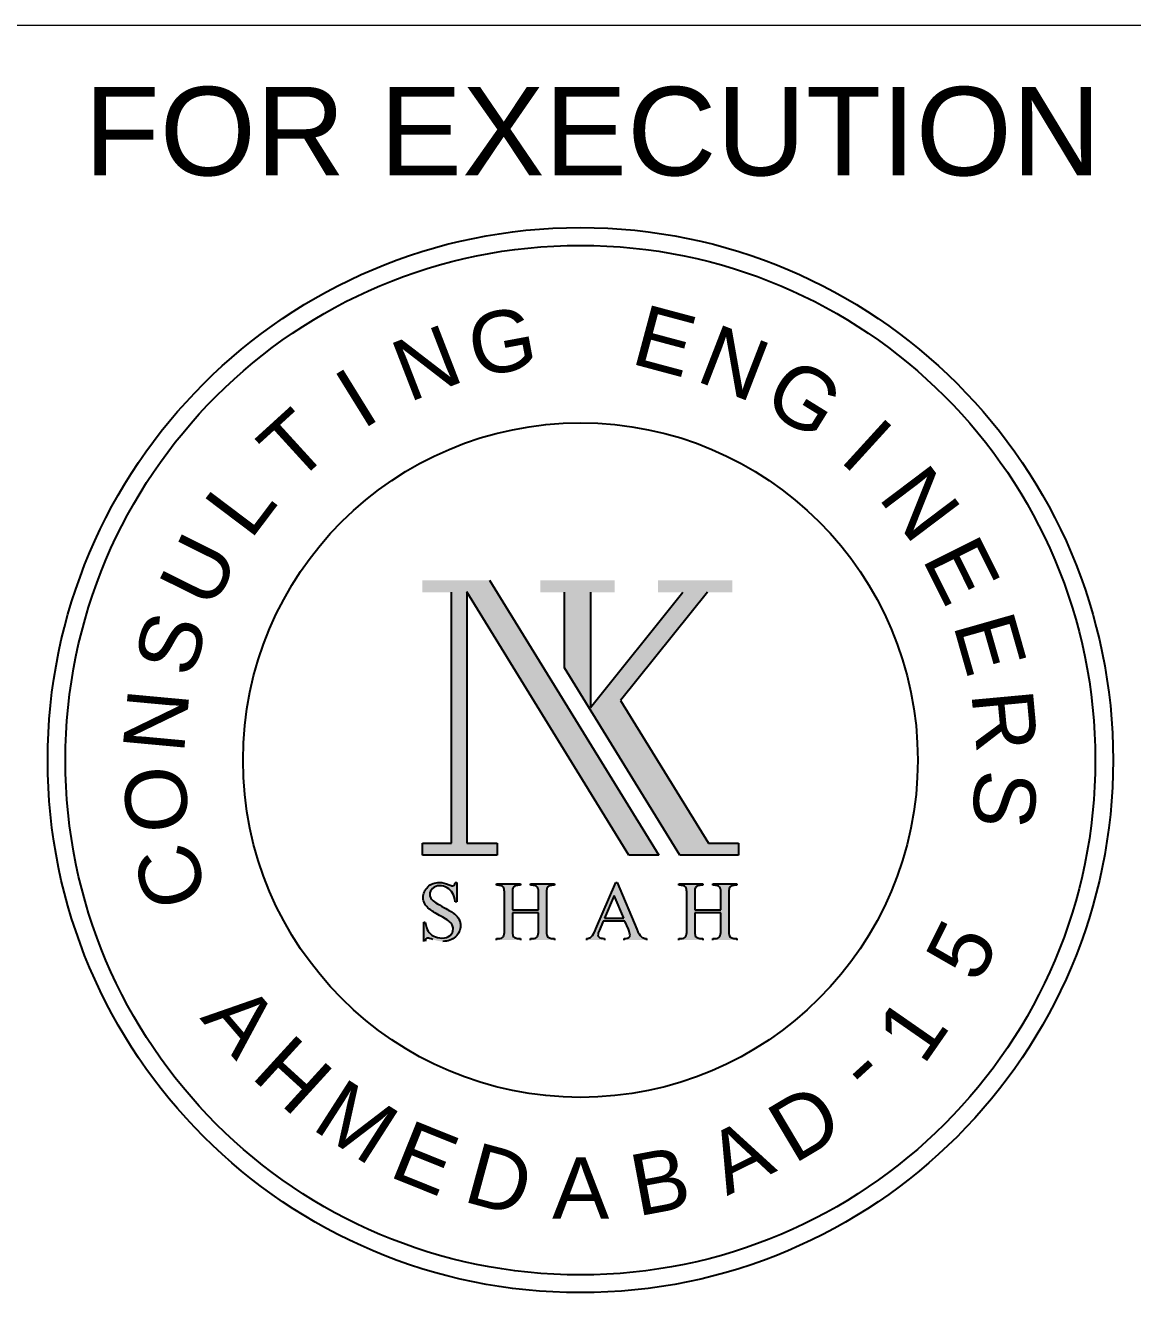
# Model space of a CAD drawing. Extents: x -200722 to 834823, y -494970 to 88783.
# Drawn here: x 310811 to 313282, y -415037 to -412207 of the extents above; entities that cross this region are included whole.
import ezdxf
from ezdxf.enums import TextEntityAlignment as Align

# ---------------------------------------------------------------- set-up
doc = ezdxf.new("R2010")
doc.units = 0
doc.header["$LTSCALE"] = 100
doc.header["$MEASUREMENT"] = 0
doc.linetypes.add('SJ', pattern=[4.25, 3, -0.25, 0.25, -0.25, 0.25, -0.25])
doc.layers.add('9_TITLE TEXT', color=7, linetype='CONTINUOUS', lineweight=20)
for name, color, linetype in [('NAME PLAT-01', 251, 'CONTINUOUS'), ('STAMP', 20, 'SJ'), ('TEXT', 2, 'CONTINUOUS')]:
    doc.layers.add(name, color=color, linetype=linetype)
doc.styles.add('AR', font='arial.ttf')

msp = doc.modelspace()

# ---------------------------------------------------------------- hatches: boundary and pattern name
at = {"layer": 'NAME PLAT-01'}
h = msp.add_hatch(color=7, dxfattribs=at)
h.dxf.hatch_style = 1
h.paths.add_polyline_path([(312158.1, -414060.3), (312224.6, -414060.3), (311846.9, -413446), (311697.1, -413446), (311697.1, -413473), (311761.8, -413473), (311761.8, -414033.2), (311697.1, -414033.2), (311697.1, -414060.3), (311863.6, -414060.3), (311863.6, -414033.2), (311796.3, -414033.2), (311796.3, -413472)])
h = msp.add_hatch(color=7, dxfattribs=at)
h.dxf.hatch_style = 1
h.paths.add_polyline_path([(312072, -413473), (312126.3, -413473), (312126.3, -413446), (311960.1, -413446), (311960.1, -413473), (312014.4, -413473), (312014.4, -413641.9), (312271.6, -414060.3), (312402.9, -414060.3), (312402.9, -414033.2), (312335.4, -414033.2), (312139.4, -413714.5), (312333.1, -413473), (312388.8, -413473), (312388.8, -413446), (312222.7, -413446), (312222.7, -413473), (312278.5, -413473), (312072, -413730.5)])
h = msp.add_hatch(color=7, dxfattribs=at)
h.dxf.hatch_style = 1
edge = h.paths.add_edge_path()
edge.add_spline(control_points=[(311768.8, -414191.2), (311764.5, -414187.8), (311756.5, -414183), (311744.8, -414176.7)], knot_values=[9, 9, 9, 9, 10, 10, 10, 10], degree=3, periodic=0)
edge.add_spline(control_points=[(311744.8, -414176.7), (311730.4, -414169), (311721.3, -414162.8), (311717.5, -414158.2)], knot_values=[8, 8, 8, 8, 9, 9, 9, 9], degree=3, periodic=0)
edge.add_spline(control_points=[(311717.5, -414158.2), (311714.8, -414155), (311713.5, -414151.5), (311713.5, -414147.7)], knot_values=[7, 7, 7, 7, 8, 8, 8, 8], degree=3, periodic=0)
edge.add_spline(control_points=[(311713.5, -414147.7), (311713.5, -414142.7), (311715.6, -414138.2), (311719.8, -414134.3)], knot_values=[6, 6, 6, 6, 7, 7, 7, 7], degree=3, periodic=0)
edge.add_spline(control_points=[(311719.8, -414134.3), (311724, -414130.4), (311729.3, -414128.4), (311735.7, -414128.4)], knot_values=[5, 5, 5, 5, 6, 6, 6, 6], degree=3, periodic=0)
edge.add_spline(control_points=[(311735.7, -414128.4), (311741.4, -414128.4), (311746.9, -414129.9), (311752.2, -414132.8)], knot_values=[4, 4, 4, 4, 5, 5, 5, 5], degree=3, periodic=0)
edge.add_spline(control_points=[(311752.2, -414132.8), (311757.5, -414135.7), (311761.6, -414139.6), (311764.5, -414144.5)], knot_values=[3, 3, 3, 3, 4, 4, 4, 4], degree=3, periodic=0)
edge.add_spline(control_points=[(311764.5, -414144.5), (311767.3, -414149.5), (311769.3, -414156.1), (311770.4, -414164.5)], knot_values=[2, 2, 2, 2, 3, 3, 3, 3], degree=3, periodic=0)
edge.add_spline(control_points=[(311770.4, -414164.5), (311770.4, -414164.5), (311773.9, -414164.5), (311773.9, -414164.5)], knot_values=[1, 1, 1, 1, 2, 2, 2, 2], degree=3, periodic=0)
edge.add_spline(control_points=[(311773.9, -414164.5), (311773.9, -414164.5), (311773.9, -414121), (311773.9, -414121)], knot_values=[0, 0, 0, 0, 1, 1, 1, 1], degree=3, periodic=0)
edge.add_spline(control_points=[(311773.9, -414121), (311773.9, -414121), (311770.4, -414121), (311770.4, -414121)], knot_values=[39, 39, 39, 39, 40, 40, 40, 40], degree=3, periodic=0)
edge.add_spline(control_points=[(311770.4, -414121), (311769.8, -414123.9), (311769, -414125.9), (311768, -414126.8), (311767, -414127.8), (311765.7, -414128.2), (311764.1, -414128.2)], knot_values=[37, 37, 37, 37, 38, 38, 38, 39, 39, 39, 39], degree=3, periodic=0)
edge.add_spline(control_points=[(311764.1, -414128.2), (311762.6, -414128.2), (311760.2, -414127.5), (311756.7, -414125.9)], knot_values=[36, 36, 36, 36, 37, 37, 37, 37], degree=3, periodic=0)
edge.add_spline(control_points=[(311756.7, -414125.9), (311749.3, -414122.7), (311742.2, -414121), (311735.5, -414121)], knot_values=[35, 35, 35, 35, 36, 36, 36, 36], degree=3, periodic=0)
edge.add_spline(control_points=[(311735.5, -414121), (311724.8, -414121), (311716, -414124.3), (311709.1, -414130.8)], knot_values=[34, 34, 34, 34, 35, 35, 35, 35], degree=3, periodic=0)
edge.add_spline(control_points=[(311709.1, -414130.8), (311702.2, -414137.3), (311698.8, -414145.1), (311698.8, -414154.1)], knot_values=[33, 33, 33, 33, 34, 34, 34, 34], degree=3, periodic=0)
edge.add_spline(control_points=[(311698.8, -414154.1), (311698.8, -414159.3), (311699.9, -414164), (311702.3, -414168.4)], knot_values=[32, 32, 32, 32, 33, 33, 33, 33], degree=3, periodic=0)
edge.add_spline(control_points=[(311702.3, -414168.4), (311704.6, -414172.7), (311708.1, -414176.6), (311712.6, -414180.2)], knot_values=[31, 31, 31, 31, 32, 32, 32, 32], degree=3, periodic=0)
edge.add_spline(control_points=[(311712.6, -414180.2), (311717.1, -414183.8), (311724.8, -414188.6), (311735.5, -414194.6)], knot_values=[30, 30, 30, 30, 31, 31, 31, 31], degree=3, periodic=0)
edge.add_spline(control_points=[(311735.5, -414194.6), (311746.3, -414200.6), (311752.8, -414204.6), (311755.3, -414206.4)], knot_values=[29, 29, 29, 29, 30, 30, 30, 30], degree=3, periodic=0)
edge.add_spline(control_points=[(311755.3, -414206.4), (311758.8, -414209.1), (311761.5, -414212.1), (311763.2, -414215.2)], knot_values=[28, 28, 28, 28, 29, 29, 29, 29], degree=3, periodic=0)
edge.add_spline(control_points=[(311763.2, -414215.2), (311764.9, -414218.4), (311765.7, -414221.5), (311765.7, -414224.6)], knot_values=[27, 27, 27, 27, 28, 28, 28, 28], degree=3, periodic=0)
edge.add_spline(control_points=[(311765.7, -414224.6), (311765.7, -414230.1), (311763.5, -414235), (311759, -414239)], knot_values=[26, 26, 26, 26, 27, 27, 27, 27], degree=3, periodic=0)
edge.add_spline(control_points=[(311759, -414239), (311754.5, -414243.1), (311748.4, -414245.1), (311740.7, -414245.1)], knot_values=[25, 25, 25, 25, 26, 26, 26, 26], degree=3, periodic=0)
edge.add_spline(control_points=[(311740.7, -414245.1), (311734, -414245.1), (311727.9, -414243.7), (311722.3, -414240.7)], knot_values=[24, 24, 24, 24, 25, 25, 25, 25], degree=3, periodic=0)
edge.add_spline(control_points=[(311722.3, -414240.7), (311716.7, -414237.7), (311712.6, -414234), (311709.9, -414229.5)], knot_values=[23, 23, 23, 23, 24, 24, 24, 24], degree=3, periodic=0)
edge.add_spline(control_points=[(311709.9, -414229.5), (311707.1, -414225.1), (311705, -414218.3), (311703.4, -414209.3)], knot_values=[22, 22, 22, 22, 23, 23, 23, 23], degree=3, periodic=0)
edge.add_spline(control_points=[(311703.4, -414209.3), (311703.4, -414209.3), (311700, -414209.3), (311700, -414209.3)], knot_values=[21, 21, 21, 21, 22, 22, 22, 22], degree=3, periodic=0)
edge.add_spline(control_points=[(311700, -414209.3), (311700, -414209.3), (311700, -414252.4), (311700, -414252.4)], knot_values=[20, 20, 20, 20, 21, 21, 21, 21], degree=3, periodic=0)
edge.add_spline(control_points=[(311700, -414252.4), (311700, -414252.4), (311703.4, -414252.4), (311703.4, -414252.4)], knot_values=[19, 19, 19, 19, 20, 20, 20, 20], degree=3, periodic=0)
edge.add_spline(control_points=[(311703.4, -414252.4), (311703.8, -414249.5), (311704.5, -414247.5), (311705.4, -414246.6), (311706.3, -414245.7), (311707.5, -414245.2), (311709, -414245.2)], knot_values=[17, 17, 17, 17, 18, 18, 18, 19, 19, 19, 19], degree=3, periodic=0)
edge.add_spline(control_points=[(311709, -414245.2), (311710.6, -414245.2), (311714.5, -414246.2), (311720.5, -414248.2)], knot_values=[16, 16, 16, 16, 17, 17, 17, 17], degree=3, periodic=0)
edge.add_spline(control_points=[(311720.5, -414248.2), (311726.5, -414250.1), (311730.5, -414251.2), (311732.4, -414251.5)], knot_values=[15, 15, 15, 15, 16, 16, 16, 16], degree=3, periodic=0)
edge.add_spline(control_points=[(311732.4, -414251.5), (311735.6, -414252.1), (311739, -414252.4), (311742.7, -414252.4)], knot_values=[14, 14, 14, 14, 15, 15, 15, 15], degree=3, periodic=0)
edge.add_spline(control_points=[(311742.7, -414252.4), (311754.3, -414252.4), (311763.8, -414248.9), (311771.1, -414242)], knot_values=[13, 13, 13, 13, 14, 14, 14, 14], degree=3, periodic=0)
edge.add_spline(control_points=[(311771.1, -414242), (311778.5, -414235.2), (311782.2, -414227), (311782.2, -414217.4)], knot_values=[12, 12, 12, 12, 13, 13, 13, 13], degree=3, periodic=0)
edge.add_spline(control_points=[(311782.2, -414217.4), (311782.2, -414212.4), (311781.1, -414207.7), (311778.7, -414203.1)], knot_values=[11, 11, 11, 11, 12, 12, 12, 12], degree=3, periodic=0)
edge.add_spline(control_points=[(311778.7, -414203.1), (311776.4, -414198.5), (311773.1, -414194.6), (311768.8, -414191.2)], knot_values=[10, 10, 10, 10, 11, 11, 11, 11], degree=3, periodic=0)
edge = h.paths.add_edge_path()
edge.add_spline(control_points=[(311897.9, -414227.3), (311897.9, -414227.3), (311897.9, -414189), (311897.9, -414189)], knot_values=[26, 26, 26, 26, 27, 27, 27, 27], degree=3, periodic=0)
edge.add_spline(control_points=[(311897.9, -414189), (311897.9, -414189), (311956.2, -414189), (311956.2, -414189)], knot_values=[25, 25, 25, 25, 26, 26, 26, 26], degree=3, periodic=0)
edge.add_spline(control_points=[(311956.2, -414189), (311956.2, -414189), (311956.2, -414227.3), (311956.2, -414227.3)], knot_values=[24, 24, 24, 24, 25, 25, 25, 25], degree=3, periodic=0)
edge.add_spline(control_points=[(311956.2, -414227.3), (311956.2, -414234.8), (311955.5, -414239.6), (311953.9, -414241.5)], knot_values=[23, 23, 23, 23, 24, 24, 24, 24], degree=3, periodic=0)
edge.add_spline(control_points=[(311953.9, -414241.5), (311951.6, -414244.6), (311947.9, -414246.1), (311942.7, -414246.1)], knot_values=[22, 22, 22, 22, 23, 23, 23, 23], degree=3, periodic=0)
edge.add_spline(control_points=[(311938.3, -414246.1), (311938.3, -414246.1), (311938.3, -414249.5), (311938.3, -414249.5)], knot_values=[20, 20, 20, 20, 21, 21, 21, 21], degree=3, periodic=0)
edge.add_spline(control_points=[(311938.3, -414249.5), (311938.3, -414249.5), (311992, -414249.5), (311992, -414249.5)], knot_values=[19, 19, 19, 19, 20, 20, 20, 20], degree=3, periodic=0)
edge.add_spline(control_points=[(311992, -414249.5), (311992, -414249.5), (311992, -414246.1), (311992, -414246.1)], knot_values=[18, 18, 18, 18, 19, 19, 19, 19], degree=3, periodic=0)
edge.add_spline(control_points=[(311992, -414246.1), (311992, -414246.1), (311987.6, -414246.1), (311987.6, -414246.1)], knot_values=[17, 17, 17, 17, 18, 18, 18, 18], degree=3, periodic=0)
edge.add_spline(control_points=[(311987.6, -414246.1), (311984.6, -414246.1), (311981.8, -414245.3), (311979, -414243.8)], knot_values=[16, 16, 16, 16, 17, 17, 17, 17], degree=3, periodic=0)
edge.add_spline(control_points=[(311975.2, -414239.9), (311974.4, -414237.8), (311974, -414233.6), (311974, -414227.3)], knot_values=[14, 14, 14, 14, 15, 15, 15, 15], degree=3, periodic=0)
edge.add_spline(control_points=[(311974, -414227.3), (311974, -414227.3), (311974, -414146.2), (311974, -414146.2)], knot_values=[13, 13, 13, 13, 14, 14, 14, 14], degree=3, periodic=0)
edge.add_spline(control_points=[(311974, -414146.2), (311974, -414140), (311974.4, -414135.9), (311975.1, -414133.9)], knot_values=[12, 12, 12, 12, 13, 13, 13, 13], degree=3, periodic=0)
edge.add_spline(control_points=[(311975.1, -414133.9), (311975.8, -414131.9), (311977.2, -414130.4), (311979.1, -414129.5)], knot_values=[11, 11, 11, 11, 12, 12, 12, 12], degree=3, periodic=0)
edge.add_spline(control_points=[(311979.1, -414129.5), (311981.8, -414128), (311984.6, -414127.3), (311987.6, -414127.3)], knot_values=[10, 10, 10, 10, 11, 11, 11, 11], degree=3, periodic=0)
edge.add_spline(control_points=[(311992, -414127.3), (311992, -414127.3), (311992, -414123.9), (311992, -414123.9)], knot_values=[8, 8, 8, 8, 9, 9, 9, 9], degree=3, periodic=0)
edge.add_spline(control_points=[(311992, -414123.9), (311992, -414123.9), (311938.3, -414123.9), (311938.3, -414123.9)], knot_values=[7, 7, 7, 7, 8, 8, 8, 8], degree=3, periodic=0)
edge.add_spline(control_points=[(311938.3, -414123.9), (311938.3, -414123.9), (311938.3, -414127.3), (311938.3, -414127.3)], knot_values=[6, 6, 6, 6, 7, 7, 7, 7], degree=3, periodic=0)
edge.add_spline(control_points=[(311938.3, -414127.3), (311938.3, -414127.3), (311942.7, -414127.3), (311942.7, -414127.3)], knot_values=[5, 5, 5, 5, 6, 6, 6, 6], degree=3, periodic=0)
edge.add_spline(control_points=[(311942.7, -414127.3), (311945.7, -414127.3), (311948.5, -414128.1), (311951.2, -414129.5)], knot_values=[4, 4, 4, 4, 5, 5, 5, 5], degree=3, periodic=0)
edge.add_spline(control_points=[(311955, -414133.5), (311955.8, -414135.6), (311956.2, -414139.8), (311956.2, -414146.2)], knot_values=[2, 2, 2, 2, 3, 3, 3, 3], degree=3, periodic=0)
edge.add_spline(control_points=[(311956.2, -414146.2), (311956.2, -414146.2), (311956.2, -414182.2), (311956.2, -414182.2)], knot_values=[1, 1, 1, 1, 2, 2, 2, 2], degree=3, periodic=0)
edge.add_spline(control_points=[(311956.2, -414182.2), (311956.2, -414182.2), (311897.9, -414182.2), (311897.9, -414182.2)], knot_values=[0, 0, 0, 0, 1, 1, 1, 1], degree=3, periodic=0)
edge.add_spline(control_points=[(311897.9, -414182.2), (311897.9, -414182.2), (311897.9, -414146.2), (311897.9, -414146.2)], knot_values=[49, 49, 49, 49, 50, 50, 50, 50], degree=3, periodic=0)
edge.add_spline(control_points=[(311897.9, -414146.2), (311897.9, -414140), (311898.3, -414135.9), (311899, -414133.9)], knot_values=[48, 48, 48, 48, 49, 49, 49, 49], degree=3, periodic=0)
edge.add_spline(control_points=[(311899, -414133.9), (311899.7, -414131.9), (311901.1, -414130.4), (311903, -414129.5)], knot_values=[47, 47, 47, 47, 48, 48, 48, 48], degree=3, periodic=0)
edge.add_spline(control_points=[(311903, -414129.5), (311905.6, -414128), (311908.5, -414127.3), (311911.4, -414127.3)], knot_values=[46, 46, 46, 46, 47, 47, 47, 47], degree=3, periodic=0)
edge.add_spline(control_points=[(311916, -414127.3), (311916, -414127.3), (311916, -414123.9), (311916, -414123.9)], knot_values=[44, 44, 44, 44, 45, 45, 45, 45], degree=3, periodic=0)
edge.add_spline(control_points=[(311916, -414123.9), (311916, -414123.9), (311862.1, -414123.9), (311862.1, -414123.9)], knot_values=[43, 43, 43, 43, 44, 44, 44, 44], degree=3, periodic=0)
edge.add_spline(control_points=[(311862.1, -414123.9), (311862.1, -414123.9), (311862.1, -414127.3), (311862.1, -414127.3)], knot_values=[42, 42, 42, 42, 43, 43, 43, 43], degree=3, periodic=0)
edge.add_spline(control_points=[(311862.1, -414127.3), (311862.1, -414127.3), (311866.6, -414127.3), (311866.6, -414127.3)], knot_values=[41, 41, 41, 41, 42, 42, 42, 42], degree=3, periodic=0)
edge.add_spline(control_points=[(311866.6, -414127.3), (311869.5, -414127.3), (311872.4, -414128.1), (311875.1, -414129.5)], knot_values=[40, 40, 40, 40, 41, 41, 41, 41], degree=3, periodic=0)
edge.add_spline(control_points=[(311878.9, -414133.5), (311879.7, -414135.6), (311880.1, -414139.8), (311880.1, -414146.2)], knot_values=[38, 38, 38, 38, 39, 39, 39, 39], degree=3, periodic=0)
edge.add_spline(control_points=[(311880.1, -414146.2), (311880.1, -414146.2), (311880.1, -414227.3), (311880.1, -414227.3)], knot_values=[37, 37, 37, 37, 38, 38, 38, 38], degree=3, periodic=0)
edge.add_spline(control_points=[(311880.1, -414227.3), (311880.1, -414234.8), (311879.4, -414239.6), (311877.9, -414241.5)], knot_values=[36, 36, 36, 36, 37, 37, 37, 37], degree=3, periodic=0)
edge.add_spline(control_points=[(311877.9, -414241.5), (311875.5, -414244.6), (311871.8, -414246.1), (311866.6, -414246.1)], knot_values=[35, 35, 35, 35, 36, 36, 36, 36], degree=3, periodic=0)
edge.add_spline(control_points=[(311862.1, -414246.1), (311862.1, -414246.1), (311862.1, -414249.5), (311862.1, -414249.5)], knot_values=[33, 33, 33, 33, 34, 34, 34, 34], degree=3, periodic=0)
edge.add_spline(control_points=[(311862.1, -414249.5), (311862.1, -414249.5), (311916, -414249.5), (311916, -414249.5)], knot_values=[32, 32, 32, 32, 33, 33, 33, 33], degree=3, periodic=0)
edge.add_spline(control_points=[(311916, -414249.5), (311916, -414249.5), (311916, -414246.1), (311916, -414246.1)], knot_values=[31, 31, 31, 31, 32, 32, 32, 32], degree=3, periodic=0)
edge.add_spline(control_points=[(311916, -414246.1), (311916, -414246.1), (311911.4, -414246.1), (311911.4, -414246.1)], knot_values=[30, 30, 30, 30, 31, 31, 31, 31], degree=3, periodic=0)
edge.add_spline(control_points=[(311911.4, -414246.1), (311908.5, -414246.1), (311905.6, -414245.3), (311903, -414243.8)], knot_values=[29, 29, 29, 29, 30, 30, 30, 30], degree=3, periodic=0)
edge.add_spline(control_points=[(311899.1, -414239.9), (311898.3, -414237.8), (311897.9, -414233.6), (311897.9, -414227.3)], knot_values=[27, 27, 27, 27, 28, 28, 28, 28], degree=3, periodic=0)
edge = h.paths.add_edge_path()
edge.add_spline(control_points=[(312128.7, -414121), (312128.7, -414121), (312084.5, -414224.4), (312084.5, -414224.4)], knot_values=[10, 10, 10, 10, 11, 11, 11, 11], degree=3, periodic=0)
edge.add_spline(control_points=[(312084.5, -414224.4), (312080.7, -414233.5), (312077.2, -414239.5), (312074.1, -414242.5)], knot_values=[9, 9, 9, 9, 10, 10, 10, 10], degree=3, periodic=0)
edge.add_spline(control_points=[(312074.1, -414242.5), (312072.5, -414243.9), (312069.1, -414245.1), (312063.9, -414246.1)], knot_values=[8, 8, 8, 8, 9, 9, 9, 9], degree=3, periodic=0)
edge.add_spline(control_points=[(312063.9, -414246.1), (312063.9, -414246.1), (312063.9, -414249.5), (312063.9, -414249.5)], knot_values=[7, 7, 7, 7, 8, 8, 8, 8], degree=3, periodic=0)
edge.add_spline(control_points=[(312063.9, -414249.5), (312063.9, -414249.5), (312103.4, -414249.5), (312103.4, -414249.5)], knot_values=[6, 6, 6, 6, 7, 7, 7, 7], degree=3, periodic=0)
edge.add_spline(control_points=[(312103.4, -414249.5), (312103.4, -414249.5), (312103.4, -414246.1), (312103.4, -414246.1)], knot_values=[5, 5, 5, 5, 6, 6, 6, 6], degree=3, periodic=0)
edge.add_spline(control_points=[(312103.4, -414246.1), (312097.4, -414245.6), (312093.4, -414244.7), (312091.6, -414243.2)], knot_values=[4, 4, 4, 4, 5, 5, 5, 5], degree=3, periodic=0)
edge.add_spline(control_points=[(312091.6, -414243.2), (312089.8, -414241.8), (312088.9, -414240.1), (312088.9, -414238.2)], knot_values=[3, 3, 3, 3, 4, 4, 4, 4], degree=3, periodic=0)
edge.add_spline(control_points=[(312088.9, -414238.2), (312088.9, -414235.8), (312089.9, -414232.1), (312092, -414227.3)], knot_values=[2, 2, 2, 2, 3, 3, 3, 3], degree=3, periodic=0)
edge.add_spline(control_points=[(312092, -414227.3), (312092, -414227.3), (312100.6, -414207.4), (312100.6, -414207.4)], knot_values=[1, 1, 1, 1, 2, 2, 2, 2], degree=3, periodic=0)
edge.add_spline(control_points=[(312100.6, -414207.4), (312100.6, -414207.4), (312149.2, -414207.4), (312149.2, -414207.4)], knot_values=[0, 0, 0, 0, 1, 1, 1, 1], degree=3, periodic=0)
edge.add_spline(control_points=[(312149.2, -414207.4), (312149.2, -414207.4), (312156.8, -414225.5), (312156.8, -414225.5)], knot_values=[21, 21, 21, 21, 22, 22, 22, 22], degree=3, periodic=0)
edge.add_spline(control_points=[(312156.8, -414225.5), (312159.2, -414231.4), (312160.5, -414235.7), (312160.5, -414238.4)], knot_values=[20, 20, 20, 20, 21, 21, 21, 21], degree=3, periodic=0)
edge.add_spline(control_points=[(312160.5, -414238.4), (312160.5, -414240.4), (312159.6, -414242.1), (312157.8, -414243.6)], knot_values=[19, 19, 19, 19, 20, 20, 20, 20], degree=3, periodic=0)
edge.add_spline(control_points=[(312157.8, -414243.6), (312156.1, -414245), (312152.7, -414245.8), (312147.7, -414246.1)], knot_values=[18, 18, 18, 18, 19, 19, 19, 19], degree=3, periodic=0)
edge.add_spline(control_points=[(312147.7, -414246.1), (312147.7, -414246.1), (312147.7, -414249.5), (312147.7, -414249.5)], knot_values=[17, 17, 17, 17, 18, 18, 18, 18], degree=3, periodic=0)
edge.add_spline(control_points=[(312147.7, -414249.5), (312147.7, -414249.5), (312197.3, -414249.5), (312197.3, -414249.5)], knot_values=[16, 16, 16, 16, 17, 17, 17, 17], degree=3, periodic=0)
edge.add_spline(control_points=[(312197.3, -414249.5), (312197.3, -414249.5), (312197.3, -414246.1), (312197.3, -414246.1)], knot_values=[15, 15, 15, 15, 16, 16, 16, 16], degree=3, periodic=0)
edge.add_spline(control_points=[(312197.3, -414246.1), (312192.1, -414245.8), (312188.1, -414244.4), (312185.3, -414241.9)], knot_values=[14, 14, 14, 14, 15, 15, 15, 15], degree=3, periodic=0)
edge.add_spline(control_points=[(312185.3, -414241.9), (312182.4, -414239.4), (312179.2, -414233.9), (312175.7, -414225.5)], knot_values=[13, 13, 13, 13, 14, 14, 14, 14], degree=3, periodic=0)
edge.add_spline(control_points=[(312175.7, -414225.5), (312175.7, -414225.5), (312132, -414121), (312132, -414121)], knot_values=[12, 12, 12, 12, 13, 13, 13, 13], degree=3, periodic=0)
edge.add_spline(control_points=[(312132, -414121), (312132, -414121), (312128.7, -414121), (312128.7, -414121)], knot_values=[11, 11, 11, 11, 12, 12, 12, 12], degree=3, periodic=0)
h.paths.add_polyline_path([(312103.4, -414200.6), (312125.3, -414149.8), (312146.6, -414200.6)], flags=16)
edge = h.paths.add_edge_path()
edge.add_spline(control_points=[(312287.1, -414146.2), (312287.1, -414146.2), (312287.1, -414227.3), (312287.1, -414227.3)], knot_values=[37, 37, 37, 37, 38, 38, 38, 38], degree=3, periodic=0)
edge.add_spline(control_points=[(312287.1, -414227.3), (312287.1, -414234.8), (312286.4, -414239.6), (312284.9, -414241.5)], knot_values=[36, 36, 36, 36, 37, 37, 37, 37], degree=3, periodic=0)
edge.add_spline(control_points=[(312284.9, -414241.5), (312282.5, -414244.6), (312278.8, -414246.1), (312273.6, -414246.1)], knot_values=[35, 35, 35, 35, 36, 36, 36, 36], degree=3, periodic=0)
edge.add_spline(control_points=[(312273.6, -414246.1), (312273.6, -414246.1), (312269.1, -414246.1), (312269.1, -414246.1)], knot_values=[34, 34, 34, 34, 35, 35, 35, 35], degree=3, periodic=0)
edge.add_spline(control_points=[(312269.1, -414246.1), (312269.1, -414246.1), (312269.1, -414249.5), (312269.1, -414249.5)], knot_values=[33, 33, 33, 33, 34, 34, 34, 34], degree=3, periodic=0)
edge.add_spline(control_points=[(312269.1, -414249.5), (312269.1, -414249.5), (312322.9, -414249.5), (312322.9, -414249.5)], knot_values=[32, 32, 32, 32, 33, 33, 33, 33], degree=3, periodic=0)
edge.add_spline(control_points=[(312322.9, -414249.5), (312322.9, -414249.5), (312322.9, -414246.1), (312322.9, -414246.1)], knot_values=[31, 31, 31, 31, 32, 32, 32, 32], degree=3, periodic=0)
edge.add_spline(control_points=[(312322.9, -414246.1), (312322.9, -414246.1), (312318.4, -414246.1), (312318.4, -414246.1)], knot_values=[30, 30, 30, 30, 31, 31, 31, 31], degree=3, periodic=0)
edge.add_spline(control_points=[(312318.4, -414246.1), (312315.4, -414246.1), (312312.6, -414245.3), (312310, -414243.8)], knot_values=[29, 29, 29, 29, 30, 30, 30, 30], degree=3, periodic=0)
edge.add_spline(control_points=[(312310, -414243.8), (312308, -414242.7), (312306.7, -414241.4), (312306.1, -414239.9)], knot_values=[28, 28, 28, 28, 29, 29, 29, 29], degree=3, periodic=0)
edge.add_spline(control_points=[(312306.1, -414239.9), (312305.3, -414237.8), (312304.9, -414233.6), (312304.9, -414227.3)], knot_values=[27, 27, 27, 27, 28, 28, 28, 28], degree=3, periodic=0)
edge.add_spline(control_points=[(312304.9, -414227.3), (312304.9, -414227.3), (312304.9, -414189), (312304.9, -414189)], knot_values=[26, 26, 26, 26, 27, 27, 27, 27], degree=3, periodic=0)
edge.add_spline(control_points=[(312304.9, -414189), (312304.9, -414189), (312363.2, -414189), (312363.2, -414189)], knot_values=[25, 25, 25, 25, 26, 26, 26, 26], degree=3, periodic=0)
edge.add_spline(control_points=[(312363.2, -414189), (312363.2, -414189), (312363.2, -414227.3), (312363.2, -414227.3)], knot_values=[24, 24, 24, 24, 25, 25, 25, 25], degree=3, periodic=0)
edge.add_spline(control_points=[(312363.2, -414227.3), (312363.2, -414234.8), (312362.5, -414239.6), (312360.9, -414241.5)], knot_values=[23, 23, 23, 23, 24, 24, 24, 24], degree=3, periodic=0)
edge.add_spline(control_points=[(312360.9, -414241.5), (312358.6, -414244.6), (312354.8, -414246.1), (312349.7, -414246.1)], knot_values=[22, 22, 22, 22, 23, 23, 23, 23], degree=3, periodic=0)
edge.add_spline(control_points=[(312349.7, -414246.1), (312349.7, -414246.1), (312345.3, -414246.1), (312345.3, -414246.1)], knot_values=[21, 21, 21, 21, 22, 22, 22, 22], degree=3, periodic=0)
edge.add_spline(control_points=[(312345.3, -414246.1), (312345.3, -414246.1), (312345.3, -414249.5), (312345.3, -414249.5)], knot_values=[20, 20, 20, 20, 21, 21, 21, 21], degree=3, periodic=0)
edge.add_spline(control_points=[(312345.3, -414249.5), (312345.3, -414249.5), (312399, -414249.5), (312399, -414249.5)], knot_values=[19, 19, 19, 19, 20, 20, 20, 20], degree=3, periodic=0)
edge.add_spline(control_points=[(312399, -414249.5), (312399, -414249.5), (312399, -414246.1), (312399, -414246.1)], knot_values=[18, 18, 18, 18, 19, 19, 19, 19], degree=3, periodic=0)
edge.add_spline(control_points=[(312399, -414246.1), (312399, -414246.1), (312394.6, -414246.1), (312394.6, -414246.1)], knot_values=[17, 17, 17, 17, 18, 18, 18, 18], degree=3, periodic=0)
edge.add_spline(control_points=[(312394.6, -414246.1), (312391.6, -414246.1), (312388.7, -414245.3), (312386, -414243.8)], knot_values=[16, 16, 16, 16, 17, 17, 17, 17], degree=3, periodic=0)
edge.add_spline(control_points=[(312386, -414243.8), (312384.1, -414242.7), (312382.8, -414241.4), (312382.2, -414239.9)], knot_values=[15, 15, 15, 15, 16, 16, 16, 16], degree=3, periodic=0)
edge.add_spline(control_points=[(312382.2, -414239.9), (312381.4, -414237.8), (312381, -414233.6), (312381, -414227.3)], knot_values=[14, 14, 14, 14, 15, 15, 15, 15], degree=3, periodic=0)
edge.add_spline(control_points=[(312381, -414227.3), (312381, -414227.3), (312381, -414146.2), (312381, -414146.2)], knot_values=[13, 13, 13, 13, 14, 14, 14, 14], degree=3, periodic=0)
edge.add_spline(control_points=[(312381, -414146.2), (312381, -414140), (312381.4, -414135.9), (312382.1, -414133.9)], knot_values=[12, 12, 12, 12, 13, 13, 13, 13], degree=3, periodic=0)
edge.add_spline(control_points=[(312382.1, -414133.9), (312382.8, -414131.9), (312384.1, -414130.4), (312386.1, -414129.5)], knot_values=[11, 11, 11, 11, 12, 12, 12, 12], degree=3, periodic=0)
edge.add_spline(control_points=[(312386.1, -414129.5), (312388.8, -414128), (312391.6, -414127.3), (312394.6, -414127.3)], knot_values=[10, 10, 10, 10, 11, 11, 11, 11], degree=3, periodic=0)
edge.add_spline(control_points=[(312394.6, -414127.3), (312394.6, -414127.3), (312399, -414127.3), (312399, -414127.3)], knot_values=[9, 9, 9, 9, 10, 10, 10, 10], degree=3, periodic=0)
edge.add_spline(control_points=[(312399, -414127.3), (312399, -414127.3), (312399, -414123.9), (312399, -414123.9)], knot_values=[8, 8, 8, 8, 9, 9, 9, 9], degree=3, periodic=0)
edge.add_spline(control_points=[(312399, -414123.9), (312399, -414123.9), (312345.3, -414123.9), (312345.3, -414123.9)], knot_values=[7, 7, 7, 7, 8, 8, 8, 8], degree=3, periodic=0)
edge.add_spline(control_points=[(312345.3, -414123.9), (312345.3, -414123.9), (312345.3, -414127.3), (312345.3, -414127.3)], knot_values=[6, 6, 6, 6, 7, 7, 7, 7], degree=3, periodic=0)
edge.add_spline(control_points=[(312345.3, -414127.3), (312345.3, -414127.3), (312349.7, -414127.3), (312349.7, -414127.3)], knot_values=[5, 5, 5, 5, 6, 6, 6, 6], degree=3, periodic=0)
edge.add_spline(control_points=[(312349.7, -414127.3), (312352.7, -414127.3), (312355.5, -414128.1), (312358.1, -414129.5)], knot_values=[4, 4, 4, 4, 5, 5, 5, 5], degree=3, periodic=0)
edge.add_spline(control_points=[(312358.1, -414129.5), (312360.1, -414130.7), (312361.4, -414132), (312362, -414133.5)], knot_values=[3, 3, 3, 3, 4, 4, 4, 4], degree=3, periodic=0)
edge.add_spline(control_points=[(312362, -414133.5), (312362.8, -414135.6), (312363.2, -414139.8), (312363.2, -414146.2)], knot_values=[2, 2, 2, 2, 3, 3, 3, 3], degree=3, periodic=0)
edge.add_spline(control_points=[(312363.2, -414146.2), (312363.2, -414146.2), (312363.2, -414182.2), (312363.2, -414182.2)], knot_values=[1, 1, 1, 1, 2, 2, 2, 2], degree=3, periodic=0)
edge.add_spline(control_points=[(312363.2, -414182.2), (312363.2, -414182.2), (312304.9, -414182.2), (312304.9, -414182.2)], knot_values=[0, 0, 0, 0, 1, 1, 1, 1], degree=3, periodic=0)
edge.add_spline(control_points=[(312304.9, -414182.2), (312304.9, -414182.2), (312304.9, -414146.2), (312304.9, -414146.2)], knot_values=[49, 49, 49, 49, 50, 50, 50, 50], degree=3, periodic=0)
edge.add_spline(control_points=[(312304.9, -414146.2), (312304.9, -414140), (312305.3, -414135.9), (312306, -414133.9)], knot_values=[48, 48, 48, 48, 49, 49, 49, 49], degree=3, periodic=0)
edge.add_spline(control_points=[(312306, -414133.9), (312306.7, -414131.9), (312308.1, -414130.4), (312310, -414129.5)], knot_values=[47, 47, 47, 47, 48, 48, 48, 48], degree=3, periodic=0)
edge.add_spline(control_points=[(312310, -414129.5), (312312.6, -414128), (312315.4, -414127.3), (312318.4, -414127.3)], knot_values=[46, 46, 46, 46, 47, 47, 47, 47], degree=3, periodic=0)
edge.add_spline(control_points=[(312318.4, -414127.3), (312318.4, -414127.3), (312322.9, -414127.3), (312322.9, -414127.3)], knot_values=[45, 45, 45, 45, 46, 46, 46, 46], degree=3, periodic=0)
edge.add_spline(control_points=[(312322.9, -414127.3), (312322.9, -414127.3), (312322.9, -414123.9), (312322.9, -414123.9)], knot_values=[44, 44, 44, 44, 45, 45, 45, 45], degree=3, periodic=0)
edge.add_spline(control_points=[(312322.9, -414123.9), (312322.9, -414123.9), (312269.1, -414123.9), (312269.1, -414123.9)], knot_values=[43, 43, 43, 43, 44, 44, 44, 44], degree=3, periodic=0)
edge.add_spline(control_points=[(312269.1, -414123.9), (312269.1, -414123.9), (312269.1, -414127.3), (312269.1, -414127.3)], knot_values=[42, 42, 42, 42, 43, 43, 43, 43], degree=3, periodic=0)
edge.add_spline(control_points=[(312269.1, -414127.3), (312269.1, -414127.3), (312273.6, -414127.3), (312273.6, -414127.3)], knot_values=[41, 41, 41, 41, 42, 42, 42, 42], degree=3, periodic=0)
edge.add_spline(control_points=[(312273.6, -414127.3), (312276.5, -414127.3), (312279.4, -414128.1), (312282.1, -414129.5)], knot_values=[40, 40, 40, 40, 41, 41, 41, 41], degree=3, periodic=0)
edge.add_spline(control_points=[(312282.1, -414129.5), (312284, -414130.7), (312285.3, -414132), (312285.9, -414133.5)], knot_values=[39, 39, 39, 39, 40, 40, 40, 40], degree=3, periodic=0)
edge.add_spline(control_points=[(312285.9, -414133.5), (312286.7, -414135.6), (312287.1, -414139.8), (312287.1, -414146.2)], knot_values=[38, 38, 38, 38, 39, 39, 39, 39], degree=3, periodic=0)

# ---------------------------------------------------------------- linework, layer by layer
at = {"layer": '9_TITLE TEXT', "color": 18, "true_color": 0x000000}
msp.add_line((314632.7, -412207.1), (305392.7, -412207.1), dxfattribs=at)
at = {"layer": 'NAME PLAT-01', "color": 7}
for p, q in [((311846.9, -413446), (312224.6, -414060.3)), ((311761.8, -414033.2), (311761.8, -413473)), ((312158.1, -414060.3), (311796.3, -413472)), ((311796.3, -413472), (311796.3, -414033.2)), ((312014.4, -413641.9), (312014.4, -413473)), ((312072, -413730.5), (312278.5, -413473)), ((312072, -413473), (312072, -413730.5)), ((312333.1, -413473), (312139.4, -413714.5)), ((312271.6, -414060.3), (312014.4, -413641.9)), ((312139.4, -413714.5), (312335.4, -414033.2)), ((311697.1, -414033.2), (311761.8, -414033.2)), ((311697.1, -414060.3), (311697.1, -414033.2)), ((311796.3, -414033.2), (311863.6, -414033.2)), ((311863.6, -414033.2), (311863.6, -414060.3)), ((312335.4, -414033.2), (312402.9, -414033.2)), ((312402.9, -414033.2), (312402.9, -414033.2)), ((312402.9, -414033.2), (312402.9, -414060.3)), ((311863.6, -414060.3), (311697.1, -414060.3)), ((312224.6, -414060.3), (312158.1, -414060.3)), ((312402.9, -414060.3), (312271.6, -414060.3)), ((312125.3, -414149.8), (312103.4, -414200.6)), ((312146.6, -414200.6), (312125.3, -414149.8)), ((312103.4, -414200.6), (312146.6, -414200.6))]:
    msp.add_line(p, q, dxfattribs=at)
at = {"layer": 'NAME PLAT-01', "color": 7, "lineweight": 0}
msp.add_open_spline([(311797, -413473), (311797, -413473), (312156.3, -414057.6), (312156.3, -414057.6)], degree=3, dxfattribs=at)
at = {"layer": 'NAME PLAT-01', "color": 7}
for points in [[(311709.1, -414130.8), (311716, -414124.3), (311724.8, -414121), (311735.5, -414121)], [(311735.7, -414128.4), (311729.3, -414128.4), (311724, -414130.4), (311719.8, -414134.3)], [(311735.5, -414121), (311742.2, -414121), (311749.3, -414122.7), (311756.7, -414125.9)], [(311752.2, -414132.8), (311746.9, -414129.9), (311741.4, -414128.4), (311735.7, -414128.4)], [(311756.7, -414125.9), (311760.2, -414127.5), (311762.6, -414128.2), (311764.1, -414128.2)], [(311770.4, -414121), (311770.4, -414121), (311773.9, -414121), (311773.9, -414121)], [(311773.9, -414121), (311773.9, -414121), (311773.9, -414164.5), (311773.9, -414164.5)], [(311862.1, -414123.9), (311862.1, -414123.9), (311916, -414123.9), (311916, -414123.9)], [(311862.1, -414127.3), (311862.1, -414127.3), (311862.1, -414123.9), (311862.1, -414123.9)], [(311866.6, -414127.3), (311866.6, -414127.3), (311862.1, -414127.3), (311862.1, -414127.3)], [(311875.1, -414129.5), (311872.4, -414128.1), (311869.5, -414127.3), (311866.6, -414127.3)], [(311911.4, -414127.3), (311908.5, -414127.3), (311905.6, -414128), (311903, -414129.5)], [(311916, -414127.3), (311916, -414127.3), (311911.4, -414127.3), (311911.4, -414127.3)], [(311916, -414123.9), (311916, -414123.9), (311916, -414127.3), (311916, -414127.3)], [(311938.3, -414127.3), (311938.3, -414127.3), (311938.3, -414123.9), (311938.3, -414123.9)], [(311938.3, -414123.9), (311938.3, -414123.9), (311992, -414123.9), (311992, -414123.9)], [(311942.7, -414127.3), (311942.7, -414127.3), (311938.3, -414127.3), (311938.3, -414127.3)], [(311951.2, -414129.5), (311948.5, -414128.1), (311945.7, -414127.3), (311942.7, -414127.3)], [(311987.6, -414127.3), (311984.6, -414127.3), (311981.8, -414128), (311979.1, -414129.5)], [(311992, -414127.3), (311992, -414127.3), (311987.6, -414127.3), (311987.6, -414127.3)], [(311992, -414123.9), (311992, -414123.9), (311992, -414127.3), (311992, -414127.3)], [(312084.5, -414224.4), (312084.5, -414224.4), (312128.7, -414121), (312128.7, -414121)], [(312128.7, -414121), (312128.7, -414121), (312132, -414121), (312132, -414121)], [(312132, -414121), (312132, -414121), (312175.7, -414225.5), (312175.7, -414225.5)], [(312269.1, -414123.9), (312269.1, -414123.9), (312322.9, -414123.9), (312322.9, -414123.9)], [(312269.1, -414127.3), (312269.1, -414127.3), (312269.1, -414123.9), (312269.1, -414123.9)], [(312273.6, -414127.3), (312273.6, -414127.3), (312269.1, -414127.3), (312269.1, -414127.3)], [(312282.1, -414129.5), (312279.4, -414128.1), (312276.5, -414127.3), (312273.6, -414127.3)], [(312318.4, -414127.3), (312315.4, -414127.3), (312312.6, -414128), (312310, -414129.5)], [(312322.9, -414127.3), (312322.9, -414127.3), (312318.4, -414127.3), (312318.4, -414127.3)], [(312322.9, -414123.9), (312322.9, -414123.9), (312322.9, -414127.3), (312322.9, -414127.3)], [(312345.3, -414127.3), (312345.3, -414127.3), (312345.3, -414123.9), (312345.3, -414123.9)], [(312345.3, -414123.9), (312345.3, -414123.9), (312399, -414123.9), (312399, -414123.9)], [(312349.7, -414127.3), (312349.7, -414127.3), (312345.3, -414127.3), (312345.3, -414127.3)], [(312358.1, -414129.5), (312355.5, -414128.1), (312352.7, -414127.3), (312349.7, -414127.3)], [(312394.6, -414127.3), (312391.6, -414127.3), (312388.8, -414128), (312386.1, -414129.5)], [(312399, -414127.3), (312399, -414127.3), (312394.6, -414127.3), (312394.6, -414127.3)], [(312399, -414123.9), (312399, -414123.9), (312399, -414127.3), (312399, -414127.3)], [(311698.8, -414154.1), (311698.8, -414145.1), (311702.2, -414137.3), (311709.1, -414130.8)], [(311702.3, -414168.4), (311699.9, -414164), (311698.8, -414159.3), (311698.8, -414154.1)], [(311719.8, -414134.3), (311715.6, -414138.2), (311713.5, -414142.7), (311713.5, -414147.7)], [(311713.5, -414147.7), (311713.5, -414151.5), (311714.8, -414155), (311717.5, -414158.2)], [(311764.5, -414144.5), (311761.6, -414139.6), (311757.5, -414135.7), (311752.2, -414132.8)], [(311770.4, -414164.5), (311769.3, -414156.1), (311767.3, -414149.5), (311764.5, -414144.5)], [(311878.9, -414133.5), (311878.3, -414132), (311877, -414130.7), (311875.1, -414129.5)], [(311880.1, -414146.2), (311880.1, -414139.8), (311879.7, -414135.6), (311878.9, -414133.5)], [(311880.1, -414227.3), (311880.1, -414227.3), (311880.1, -414146.2), (311880.1, -414146.2)], [(311899, -414133.9), (311898.3, -414135.9), (311897.9, -414140), (311897.9, -414146.2)], [(311897.9, -414146.2), (311897.9, -414146.2), (311897.9, -414182.2), (311897.9, -414182.2)], [(311903, -414129.5), (311901.1, -414130.4), (311899.7, -414131.9), (311899, -414133.9)], [(311955, -414133.5), (311954.4, -414132), (311953.1, -414130.7), (311951.2, -414129.5)], [(311956.2, -414146.2), (311956.2, -414139.8), (311955.8, -414135.6), (311955, -414133.5)], [(311956.2, -414182.2), (311956.2, -414182.2), (311956.2, -414146.2), (311956.2, -414146.2)], [(311975.1, -414133.9), (311974.4, -414135.9), (311974, -414140), (311974, -414146.2)], [(311974, -414146.2), (311974, -414146.2), (311974, -414227.3), (311974, -414227.3)], [(311979.1, -414129.5), (311977.2, -414130.4), (311975.8, -414131.9), (311975.1, -414133.9)], [(312285.9, -414133.5), (312285.3, -414132), (312284, -414130.7), (312282.1, -414129.5)], [(312287.1, -414146.2), (312287.1, -414139.8), (312286.7, -414135.6), (312285.9, -414133.5)], [(312287.1, -414227.3), (312287.1, -414227.3), (312287.1, -414146.2), (312287.1, -414146.2)], [(312306, -414133.9), (312305.3, -414135.9), (312304.9, -414140), (312304.9, -414146.2)], [(312304.9, -414146.2), (312304.9, -414146.2), (312304.9, -414182.2), (312304.9, -414182.2)], [(312310, -414129.5), (312308.1, -414130.4), (312306.7, -414131.9), (312306, -414133.9)], [(312362, -414133.5), (312361.4, -414132), (312360.1, -414130.7), (312358.1, -414129.5)], [(312363.2, -414146.2), (312363.2, -414139.8), (312362.8, -414135.6), (312362, -414133.5)], [(312363.2, -414182.2), (312363.2, -414182.2), (312363.2, -414146.2), (312363.2, -414146.2)], [(312382.1, -414133.9), (312381.4, -414135.9), (312381, -414140), (312381, -414146.2)], [(312381, -414146.2), (312381, -414146.2), (312381, -414227.3), (312381, -414227.3)], [(312386.1, -414129.5), (312384.1, -414130.4), (312382.8, -414131.9), (312382.1, -414133.9)], [(311712.6, -414180.2), (311708.1, -414176.6), (311704.6, -414172.7), (311702.3, -414168.4)], [(311735.5, -414194.6), (311724.8, -414188.6), (311717.1, -414183.8), (311712.6, -414180.2)], [(311717.5, -414158.2), (311721.3, -414162.8), (311730.4, -414169), (311744.8, -414176.7)], [(311744.8, -414176.7), (311756.5, -414183), (311764.5, -414187.8), (311768.8, -414191.2)], [(311773.9, -414164.5), (311773.9, -414164.5), (311770.4, -414164.5), (311770.4, -414164.5)], [(311897.9, -414182.2), (311897.9, -414182.2), (311956.2, -414182.2), (311956.2, -414182.2)], [(312304.9, -414182.2), (312304.9, -414182.2), (312363.2, -414182.2), (312363.2, -414182.2)], [(311700, -414209.3), (311700, -414209.3), (311703.4, -414209.3), (311703.4, -414209.3)], [(311700, -414252.4), (311700, -414252.4), (311700, -414209.3), (311700, -414209.3)], [(311703.4, -414209.3), (311705, -414218.3), (311707.1, -414225.1), (311709.9, -414229.5)], [(311755.3, -414206.4), (311752.8, -414204.6), (311746.3, -414200.6), (311735.5, -414194.6)], [(311763.2, -414215.2), (311761.5, -414212.1), (311758.8, -414209.1), (311755.3, -414206.4)], [(311768.8, -414191.2), (311773.1, -414194.6), (311776.4, -414198.5), (311778.7, -414203.1)], [(311778.7, -414203.1), (311781.1, -414207.7), (311782.2, -414212.4), (311782.2, -414217.4)], [(311897.9, -414189), (311897.9, -414189), (311897.9, -414227.3), (311897.9, -414227.3)], [(311956.2, -414189), (311956.2, -414189), (311897.9, -414189), (311897.9, -414189)], [(311956.2, -414227.3), (311956.2, -414227.3), (311956.2, -414189), (311956.2, -414189)], [(312100.6, -414207.4), (312100.6, -414207.4), (312092, -414227.3), (312092, -414227.3)], [(312149.2, -414207.4), (312149.2, -414207.4), (312100.6, -414207.4), (312100.6, -414207.4)], [(312156.8, -414225.5), (312156.8, -414225.5), (312149.2, -414207.4), (312149.2, -414207.4)], [(312304.9, -414189), (312304.9, -414189), (312304.9, -414227.3), (312304.9, -414227.3)], [(312363.2, -414189), (312363.2, -414189), (312304.9, -414189), (312304.9, -414189)], [(312363.2, -414227.3), (312363.2, -414227.3), (312363.2, -414189), (312363.2, -414189)], [(311709.9, -414229.5), (311712.6, -414234), (311716.7, -414237.7), (311722.3, -414240.7)], [(311722.3, -414240.7), (311727.9, -414243.7), (311734, -414245.1), (311740.7, -414245.1)], [(311740.7, -414245.1), (311748.4, -414245.1), (311754.5, -414243.1), (311759, -414239)], [(311771.1, -414242), (311763.8, -414248.9), (311754.3, -414252.4), (311742.7, -414252.4)], [(311759, -414239), (311763.5, -414235), (311765.7, -414230.1), (311765.7, -414224.6)], [(311765.7, -414224.6), (311765.7, -414221.5), (311764.9, -414218.4), (311763.2, -414215.2)], [(311782.2, -414217.4), (311782.2, -414227), (311778.5, -414235.2), (311771.1, -414242)], [(311866.6, -414246.1), (311871.8, -414246.1), (311875.5, -414244.6), (311877.9, -414241.5)], [(311877.9, -414241.5), (311879.4, -414239.6), (311880.1, -414234.8), (311880.1, -414227.3)], [(311897.9, -414227.3), (311897.9, -414233.6), (311898.3, -414237.8), (311899.1, -414239.9)], [(311899.1, -414239.9), (311899.7, -414241.4), (311901, -414242.7), (311903, -414243.8)], [(311942.7, -414246.1), (311947.9, -414246.1), (311951.6, -414244.6), (311953.9, -414241.5)], [(311953.9, -414241.5), (311955.5, -414239.6), (311956.2, -414234.8), (311956.2, -414227.3)], [(311974, -414227.3), (311974, -414233.6), (311974.4, -414237.8), (311975.2, -414239.9)], [(311975.2, -414239.9), (311975.9, -414241.4), (311977.1, -414242.7), (311979, -414243.8)], [(312063.9, -414246.1), (312069.1, -414245.1), (312072.5, -414243.9), (312074.1, -414242.5)], [(312074.1, -414242.5), (312077.2, -414239.5), (312080.7, -414233.5), (312084.5, -414224.4)], [(312092, -414227.3), (312089.9, -414232.1), (312088.9, -414235.8), (312088.9, -414238.2)], [(312160.5, -414238.4), (312160.5, -414235.7), (312159.2, -414231.4), (312156.8, -414225.5)], [(312273.6, -414246.1), (312278.8, -414246.1), (312282.5, -414244.6), (312284.9, -414241.5)], [(312284.9, -414241.5), (312286.4, -414239.6), (312287.1, -414234.8), (312287.1, -414227.3)], [(312304.9, -414227.3), (312304.9, -414233.6), (312305.3, -414237.8), (312306.1, -414239.9)], [(312306.1, -414239.9), (312306.7, -414241.4), (312308, -414242.7), (312310, -414243.8)], [(312349.7, -414246.1), (312354.8, -414246.1), (312358.6, -414244.6), (312360.9, -414241.5)], [(312360.9, -414241.5), (312362.5, -414239.6), (312363.2, -414234.8), (312363.2, -414227.3)], [(312381, -414227.3), (312381, -414233.6), (312381.4, -414237.8), (312382.2, -414239.9)], [(312382.2, -414239.9), (312382.8, -414241.4), (312384.1, -414242.7), (312386, -414243.8)], [(311720.5, -414248.2), (311714.5, -414246.2), (311710.6, -414245.2), (311709, -414245.2)], [(311862.1, -414246.1), (311862.1, -414246.1), (311866.6, -414246.1), (311866.6, -414246.1)], [(311862.1, -414249.5), (311862.1, -414249.5), (311862.1, -414246.1), (311862.1, -414246.1)], [(311903, -414243.8), (311905.6, -414245.3), (311908.5, -414246.1), (311911.4, -414246.1)], [(311911.4, -414246.1), (311911.4, -414246.1), (311916, -414246.1), (311916, -414246.1)], [(311916, -414246.1), (311916, -414246.1), (311916, -414249.5), (311916, -414249.5)], [(311938.3, -414249.5), (311938.3, -414249.5), (311938.3, -414246.1), (311938.3, -414246.1)], [(311938.3, -414246.1), (311938.3, -414246.1), (311942.7, -414246.1), (311942.7, -414246.1)], [(311979, -414243.8), (311981.8, -414245.3), (311984.6, -414246.1), (311987.6, -414246.1)], [(311987.6, -414246.1), (311987.6, -414246.1), (311992, -414246.1), (311992, -414246.1)], [(311992, -414246.1), (311992, -414246.1), (311992, -414249.5), (311992, -414249.5)], [(312063.9, -414249.5), (312063.9, -414249.5), (312063.9, -414246.1), (312063.9, -414246.1)], [(312103.4, -414246.1), (312103.4, -414246.1), (312103.4, -414249.5), (312103.4, -414249.5)], [(312147.7, -414249.5), (312147.7, -414249.5), (312147.7, -414246.1), (312147.7, -414246.1)], [(312197.3, -414246.1), (312197.3, -414246.1), (312197.3, -414249.5), (312197.3, -414249.5)], [(312269.1, -414246.1), (312269.1, -414246.1), (312273.6, -414246.1), (312273.6, -414246.1)], [(312269.1, -414249.5), (312269.1, -414249.5), (312269.1, -414246.1), (312269.1, -414246.1)], [(312310, -414243.8), (312312.6, -414245.3), (312315.4, -414246.1), (312318.4, -414246.1)], [(312318.4, -414246.1), (312318.4, -414246.1), (312322.9, -414246.1), (312322.9, -414246.1)], [(312322.9, -414246.1), (312322.9, -414246.1), (312322.9, -414249.5), (312322.9, -414249.5)], [(312345.3, -414249.5), (312345.3, -414249.5), (312345.3, -414246.1), (312345.3, -414246.1)], [(312345.3, -414246.1), (312345.3, -414246.1), (312349.7, -414246.1), (312349.7, -414246.1)], [(312386, -414243.8), (312388.7, -414245.3), (312391.6, -414246.1), (312394.6, -414246.1)], [(312394.6, -414246.1), (312394.6, -414246.1), (312399, -414246.1), (312399, -414246.1)], [(312399, -414246.1), (312399, -414246.1), (312399, -414249.5), (312399, -414249.5)]]:
    msp.add_open_spline(points, degree=3, dxfattribs=at)
for points, knots in [([(311764.1, -414128.2), (311765.7, -414128.2), (311767, -414127.8), (311768, -414126.8), (311769, -414125.9), (311769.8, -414123.9), (311770.4, -414121)], [37, 37, 37, 37, 38, 38, 38, 39, 39, 39, 39]), ([(312088.9, -414238.2), (312088.9, -414240.1), (312089.8, -414241.8), (312091.6, -414243.2), (312093.4, -414244.7), (312097.4, -414245.6), (312103.4, -414246.1)], [3, 3, 3, 3, 4, 4, 4, 5, 5, 5, 5]), ([(312147.7, -414246.1), (312152.7, -414245.8), (312156.1, -414245), (312157.8, -414243.6), (312159.6, -414242.1), (312160.5, -414240.4), (312160.5, -414238.4)], [18, 18, 18, 18, 19, 19, 19, 20, 20, 20, 20]), ([(312175.7, -414225.5), (312179.2, -414233.9), (312182.4, -414239.4), (312185.3, -414241.9), (312188.1, -414244.4), (312192.1, -414245.8), (312197.3, -414246.1)], [13, 13, 13, 13, 14, 14, 14, 15, 15, 15, 15]), ([(311709, -414245.2), (311707.5, -414245.2), (311706.3, -414245.7), (311705.4, -414246.6), (311704.5, -414247.5), (311703.8, -414249.5), (311703.4, -414252.4)], [17, 17, 17, 17, 18, 18, 18, 19, 19, 19, 19])]:
    msp.add_open_spline(points, degree=3, knots=knots, dxfattribs=at)
at = {"layer": 'STAMP', "color": 7, "linetype": 'ByBlock'}
for radius in [1189.1, 1149.4, 753.1]:
    msp.add_circle((312049.7, -413847.7), radius, dxfattribs=at)

# ---------------------------------------------------------------- texts
at = {"layer": 'TEXT', "color": 7, "style": 'AR'}
for s, height, p in [('FOR EXECUTION', 197.66, (312077.2, -412443.3)), ('A', 137.3, (312050.4, -414803.3))]:
    msp.add_text(s, height=height, dxfattribs=at).set_placement(p, align=Align.MIDDLE)
for s, rotation, p in [('G', 10.5882, (311874.9, -412912.7)), ('E', 345.0321, (312238.3, -412911.5)), ('N', 21.1765, (311706, -412960.7)), ('N', 338.8235, (312393.3, -412960.7)), ('G', 328.2353, (312550.4, -413038.9)), ('I', 31.7647, (311548.9, -413038.9)), ('T', 42.3529, (311408.8, -413144.7)), ('I', 317.6471, (312690.5, -413144.7)), ('N', 307.0588, (312808.8, -413274.5)), ('L', 52.9412, (311290.6, -413274.5)), ('U', 63.5294, (311198.1, -413423.7)), ('E', 296.4706, (312901.2, -413423.7)), ('S', 74.1176, (311134.7, -413587.4)), ('E', 285.8824, (312964.6, -413587.4)), ('N', 84.7059, (311102.5, -413760)), ('R', 275.2941, (312996.9, -413760)), ('O', 95.2941, (311102.5, -413935.5)), ('S', 264.7059, (312996.9, -413935.5)), ('C', 105.8824, (311134.7, -414108)), ('5', 63.5294, (312901.2, -414271.7)), ('A', 310.6144, (311292.7, -414427.9)), ('1', 55.1888, (312789.4, -414448.9)), ('H', 137.6471, (311408.8, -414550.7)), ('-', 222.3529, (312690.5, -414550.7)), ('M', 327.3405, (311550.7, -414655)), ('D', 30.7657, (312550.4, -414656.5)), ('E', 338.0814, (311703.6, -414736.2)), ('A', 26.4836, (312403.6, -414731.3)), ('D', 344.8157, (311869.2, -414783.9)), ('B', 10.5882, (312227.2, -414787.6))]:
    msp.add_text(s, height=137.3, rotation=rotation, dxfattribs=at).set_placement(p, align=Align.MIDDLE)

doc.saveas('drawing.dxf')
